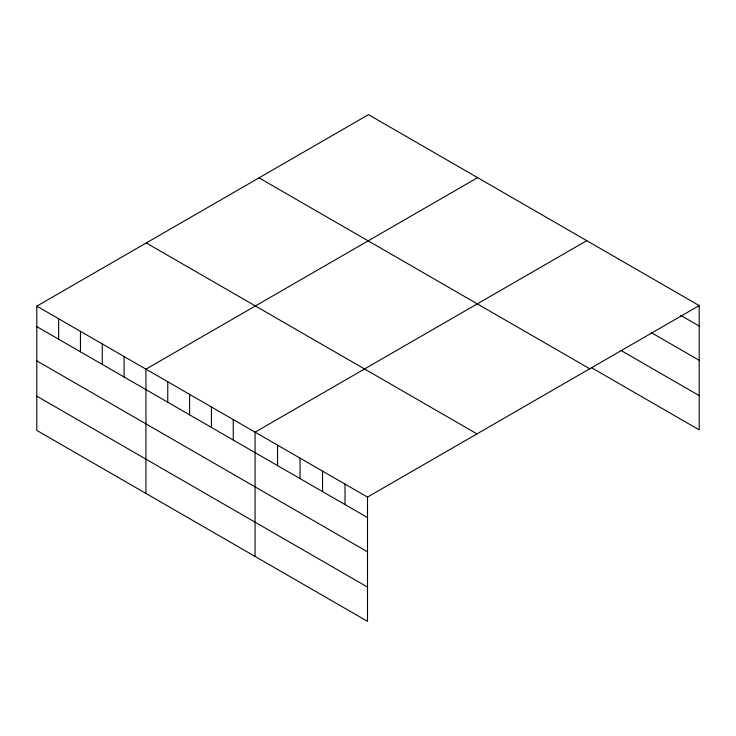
<?xml version="1.0" encoding="UTF-8"?>
<svg xmlns="http://www.w3.org/2000/svg" width="736" height="736" viewBox="0 0 736 736"><rect width="100%" height="100%" fill="white"/><g stroke="black" fill="none" stroke-linecap="round" stroke-linejoin="round"><path stroke-width="1.1" d="M36.8 306.148L367.512 497.085L367.512 621.35L36.8 430.413L36.8 306.148L368.488 114.65L699.2 305.587L699.2 429.852L591.643 367.752M477.618 177.661L145.94 369.159L145.94 493.424M586.758 240.672L255.07 432.17L255.07 556.425M367.512 497.085L699.2 305.587M680.625 315.321L699.2 326.048M651.286 332.644L699.2 360.309M620.982 350.437L699.2 395.6M259.026 177.845L589.748 368.782M146.252 242.954L476.974 433.89M36.8 326.609L367.512 517.546M36.8 360.861L367.512 551.798M36.8 396.152L367.512 587.089M345.028 484.104L345.028 504.565M322.543 471.114L322.543 491.574M300.049 458.132L300.049 478.593M277.564 445.151L277.564 465.612M233.248 419.566L233.248 440.027M211.416 406.962L211.416 427.423M189.594 394.358L189.594 414.819M167.762 381.763L167.762 402.215M124.108 356.555L124.108 377.016M102.286 343.951L102.286 364.412M80.454 331.356L80.454 351.808M58.632 318.752L58.632 339.213"/></g></svg>
